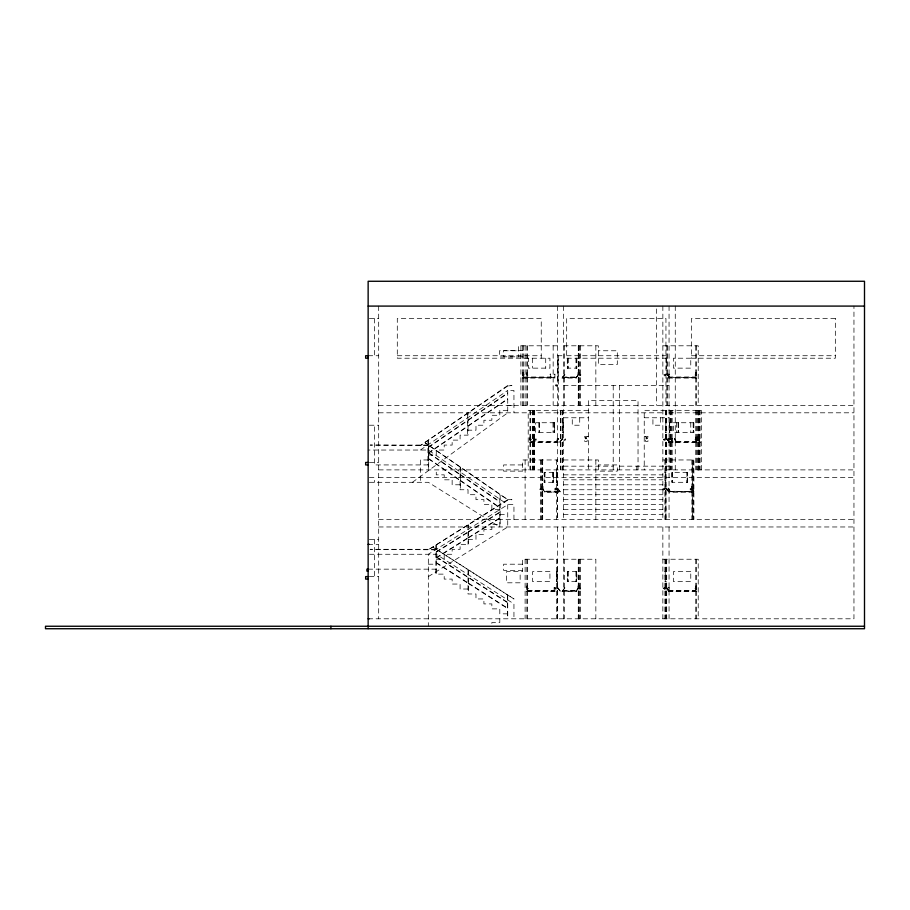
<?xml version="1.0" encoding="UTF-8"?>
<svg xmlns="http://www.w3.org/2000/svg" width="910" height="910" viewBox="0 0 910 910"><rect width="100%" height="100%" fill="white"/><g stroke="black" fill="none" stroke-linecap="round" stroke-linejoin="round"><path stroke-width="0.68" stroke-dasharray="4.55 3.41" d="M697.253 439.485C698.243 440.827 697.742 438.575 697.322 438.882C693.727 439.814 699.369 440.793 697.151 439.439M528.084 588.52C526.981 590.158 526.992 586.836 528.232 588.542C526.674 591.409 525.946 585.938 528.198 588.315M535.524 439.496C535.387 439.428 534.056 439.814 535.387 439.485M690.679 489.182C693.17 487.965 689.803 491.969 690.121 488.841C692.578 487.26 690.838 491.263 691.031 488.818M541.495 488.818C542.394 490.024 537.787 490.08 540.733 488.431C541.348 490.547 542.565 488.738 541.2 489.045L541.564 489.728M579.579 374.658C580.148 378.219 582.082 372.656 579.693 374.954C577.975 375.671 581.353 374.078 579.579 375.512M579.579 588.087C581.08 591.42 581.069 585.733 579.329 588.952C579.602 587.268 580.512 589.339 580.125 588.292M558.33 438.54L556.749 442.601L558.33 439.029L557.25 438.54L557.25 442.021M578.26 374.51L576.11 378.071L562.084 378.071L565.19 374.01L562.869 377.002M562.084 378.071L565.19 374.01M576.11 378.071L578.624 374.01L576.11 377.57L562.084 377.57M578.26 587.94L576.11 591.511L562.084 591.511L565.19 587.451L562.869 590.431M562.084 591.511L565.19 587.451M576.11 591.511L578.624 587.451L576.11 591.011L562.084 591.011M522.75 374.499C523.352 378.981 525.002 372.736 523.386 374.51M526.753 374.499C527.663 377.081 528.062 374.647 527.595 374.59M664.914 589.145L664.732 587.792L663.435 588.542L664.914 589.145L664.129 588.759C663.799 591.09 661.365 586.666 664.129 588.292L664.926 588.11M562.335 438.54L559.434 442.601L562.335 439.029M562.585 438.54L559.9 442.021L562.585 439.029M697.299 439.371L697.458 440.042M580.125 374.852L580.125 375.318M540.915 489.045L540.949 489.478M579.522 588.997L580.102 588.759M412.435 482.3L507.734 412.81L507.734 390.47L513.945 390.47L513.945 412.81M507.734 385.51L420.375 445.57L507.734 386.011L511.955 385.51L507.734 386.011M420.375 450.04L507.734 390.47M428.326 447.106L467.66 420.284M468.024 420.033L507.734 392.949M428.326 447.481L467.66 420.659M468.024 420.397L507.734 393.325M428.326 452.941L467.66 426.119M468.024 425.857L507.734 398.785M428.326 453.305L467.66 426.483M468.024 426.233L507.734 399.16M436.265 551.79L468.024 531.94M468.4 531.702L499.795 512.08M436.265 552.165L468.024 532.304M468.4 532.077L499.795 512.455M436.265 557.625L468.024 537.764M468.4 537.537L499.795 517.915M436.265 558.001L468.024 538.14M468.4 537.912L499.795 518.29M428.326 576.61L507.734 526.97L507.734 504.64L428.326 450.04L368.14 450.04M690.77 489.045L691.031 489.682M698.709 439.132L700.177 442.601L668.44 442.601L668.44 438.54L669.18 438.54L669.18 442.021L666.45 439.029M557.375 384.657L556.636 384.907L557.375 385.647M665.949 374.59L665.21 374.84L665.949 375.58M563.574 440.11L564.325 439.849C567.465 436.368 563.802 443.636 564.325 439.382L563.574 439.12M665.46 439.12L664.709 439.371L665.46 440.11M669.055 439.12L668.315 439.371L669.055 440.11M556.385 488.75L555.635 489.011L556.385 489.751M664.88 488.75L664.129 489.011L664.88 489.751M556.385 588.031L555.635 588.281L556.385 589.02M665.46 588.031L664.709 588.281L665.46 589.02M530.701 439.12C529.199 440.884 532.885 439.166 529.95 439.029M369.38 318.5L378.685 318.5M557.375 345.8L518.416 345.8L518.416 356.97L499.431 356.97L499.431 350.76L518.416 350.76M563.574 345.8L598.325 345.8L598.325 364.489L617.31 364.489L617.31 350.76L598.325 350.76M662.855 345.8L698.22 345.8L698.22 405.36M522.624 350.589L503.639 350.589L503.639 356.8L522.624 356.8M368.14 355.73L378.685 355.73M397.295 355.73L541.245 355.73M557.375 355.73L563.574 355.73M566.68 355.73L665.949 355.73M691.395 355.73L835.334 355.73M666.95 358.21L566.68 358.21L566.68 318.5L665.949 318.5L665.949 405.36M557.375 359.95L558.365 359.95M665.949 368.14L666.95 368.14M522.636 372.52L522.636 376.239M523.386 372.52L523.386 376.239M526.845 372.52L526.845 376.239M527.595 372.52L527.595 376.239M695.74 372.52L695.74 376.239M696.48 372.52L696.48 376.239M522.636 374.01L523.386 374.01M526.845 374.01L527.595 374.01M695.74 374.01L696.48 374.01M549.936 374.51L550.687 374.51M554.144 374.51L554.895 374.51M668.44 374.51L669.18 374.51M695.74 374.51C698.505 376.888 692.408 374.692 696.366 374.499M523.386 377.002L554.895 377.002M562.494 377.002L576.144 377.002M668.44 377.002L695.74 377.002M523.386 377.491L554.895 377.491L522.636 377.57M562.494 377.491L576.144 377.491M695.74 377.491L668.44 377.491L696.48 377.57M522.636 378.071L554.895 378.071L554.895 374.01L554.144 374.01L554.144 377.491M696.48 378.071L668.44 378.071L668.44 374.01L669.18 374.01L669.18 377.491M557.375 380.551L558.365 380.551M563.574 385.51L669.055 385.51M378.685 405.36L853.955 405.36M507.734 410.33L499.795 410.33L499.795 415.29L491.855 415.29L491.855 420.249L483.915 420.249L483.915 425.22L475.975 425.22L475.975 430.18L468.024 430.18M588.395 410.33L528.21 410.33L528.21 469.89M378.685 412.81L662.855 412.81M669.055 412.81L853.955 412.81M563.574 417.77L588.395 417.77M644.235 417.77L669.055 417.77M562.585 422.74L563.574 422.74M665.46 422.74L666.45 422.74M669.055 422.74L670.044 422.74M369.38 425.22L378.685 425.22M562.585 432.659L563.574 432.659M665.46 432.659L666.45 432.659M669.055 432.659L670.044 432.659M588.395 436.39L584.675 436.39L584.675 441.35L587.155 441.35L587.155 436.39M644.235 436.39L647.965 436.39L647.965 441.35L645.474 441.35L645.474 436.39M529.95 437.05L529.95 440.77M530.701 437.05L530.701 440.77M534.045 437.05L534.045 440.77M534.557 437.05L534.557 440.77M695.74 437.05L695.74 440.77M696.48 437.05L696.48 440.77M698.072 437.05L698.072 440.77M698.345 437.05L699.153 437.05L699.153 440.77L698.345 440.77M529.95 438.54L530.701 438.54M674.31 438.54L675.891 442.601L674.31 439.029L674.958 438.54L676.301 442.021L674.958 438.54M695.74 438.54L696.48 438.54M699.585 438.54L698.072 438.54L699.289 442.021L698.072 439.029L699.585 439.029M557.25 439.029L558.33 439.029M668.44 439.029L669.18 439.029M671.534 439.029L672.285 439.029M674.31 439.029L674.958 439.029M695.74 439.029C698.505 441.407 692.408 439.212 696.366 439.018M530.701 441.521L558.001 441.521M668.44 441.521L699.289 441.521M529.95 442.101L558.001 442.021M668.44 442.021L700.177 442.101L698.721 438.54M529.95 442.601L558.001 442.601L558.001 438.54M428.326 445.07L370.12 445.07L428.326 445.57M428.326 455L436.265 455L436.265 450.04L444.205 450.04L444.205 445.07L452.145 445.07L452.145 440.11L460.085 440.11L460.085 435.151L468.024 435.151L468.024 413.083M428.326 459.959L420.375 459.959L420.375 482.3M563.574 459.959L598.325 459.959L598.325 471.13L617.31 471.13L617.31 464.93L598.325 464.93M662.855 459.959L693.898 459.959L693.898 519.53M369.38 462.451L378.685 462.451M428.326 464.93L374.34 464.93L374.34 425.22M522.624 464.93L503.639 464.93L503.639 471.13L522.624 471.13L522.624 459.959L557.625 459.959L557.625 519.53M563.574 466.17L613.215 466.17M619.426 466.17L669.055 466.17M378.685 469.89L853.955 469.89M556.385 472.37L557.375 472.37M664.88 472.37L665.87 472.37M563.574 474.849L662.855 474.849M369.38 477.34L374.34 477.34L374.34 482.3M378.685 477.34L853.955 477.34M563.574 479.82L662.855 479.82M369.38 482.3L428.326 482.3L499.795 526.97L499.795 494.71M556.385 482.3L557.375 482.3M664.88 482.3L665.87 482.3M460.085 484.78L452.145 484.78L452.145 479.82L444.205 479.82L444.205 474.849L436.265 474.849L436.265 469.89M563.574 484.78L662.855 484.78M691.873 486.691L691.873 490.41M692.396 486.691L692.396 490.41M558.092 491.161L555.76 488.17L558.865 492.23L544.851 492.23L542.701 488.67M669.441 491.662L693.09 491.662L691.873 488.67L692.51 488.67L693.966 492.23L669.68 492.23L668.099 488.67L668.748 488.17L670.09 491.662L668.748 488.17M555.839 488.659C555.612 491.98 553.325 487.783 556.135 488.17M668.099 488.67L668.748 488.67M563.574 489.751L662.855 489.751M558.865 491.741L544.851 491.741L542.326 488.17L544.806 491.161L558.456 491.161M668.099 488.17L669.441 491.161L693.09 491.662M544.806 491.662L558.865 492.23M669.441 491.161L669.68 491.741L693.966 491.741L692.51 488.17L691.873 488.17L693.09 491.161M563.574 494.71L662.855 494.71M563.574 499.67L662.855 499.67M563.574 504.64L662.855 504.64M499.795 509.6L491.855 509.6L491.855 504.64L483.915 504.64L483.915 499.67L475.975 499.67L475.975 494.71L468.024 494.71L468.024 489.751L460.085 489.751L460.085 467.41M563.574 509.6L662.855 509.6M499.795 514.559L507.734 514.559M563.574 514.559L662.855 514.559M378.685 519.53L853.955 519.53M378.685 526.97L853.955 526.97M369.38 539.38L378.685 539.38M468.024 539.38L475.975 539.38L475.975 534.42L483.915 534.42L483.915 529.449L491.855 529.449L491.855 524.49L500.17 524.49L500.17 494.96M368.14 544.351L378.685 544.351M436.265 549.31L370.12 549.31L436.265 549.811M369.54 554.27L436.265 554.27L513.945 603.91L513.945 618.8M436.265 559.24L444.205 559.24L444.205 554.27L452.145 554.27L452.145 549.31L460.085 549.31L460.085 544.351L468.4 544.351L468.4 524.751M563.574 559.24L595.845 559.24L595.845 618.8M662.855 559.24L698.22 559.24L698.22 618.8M428.326 564.2L436.265 564.2M522.624 564.2L503.639 564.2L503.639 570.399L522.624 570.399M368.14 569.159L436.265 569.159M556.385 571.651L557.375 571.651M664.88 571.651L666.45 571.651M369.38 576.61L378.685 576.61M556.385 581.57L557.375 581.57M664.88 581.57L666.45 581.57M526.845 585.96L526.845 589.68M527.595 585.96L527.595 589.68M695.74 585.96L695.74 589.68M696.48 585.96L696.48 589.68M526.845 587.451L527.595 587.451M695.74 587.451L696.48 587.451M526.845 587.94L527.595 587.94M554.144 587.94L554.895 587.94M668.44 587.94L669.18 587.94M695.74 587.94L696.48 587.94M468.024 589.02L460.085 589.02L460.085 584.049L452.145 584.049L452.145 579.09L444.205 579.09L444.205 574.13L435.89 574.13L435.89 545.079M527.595 590.431L554.895 590.431M562.494 590.431L576.144 590.431M668.44 590.431L695.74 590.431M527.595 590.931L554.895 590.931M562.494 590.931L576.144 590.931M668.44 590.931L695.74 590.931M526.845 591.011L554.895 591.011M668.44 591.011L696.48 591.011M526.845 591.511L554.895 591.511L554.895 587.451L554.144 587.451L554.144 590.931M696.48 591.511L668.44 591.511L668.44 587.451L669.18 587.451L669.18 590.931L665.87 587.451M507.734 613.84L499.795 613.84L499.795 608.87L491.855 608.87L491.855 603.91L483.915 603.91L483.915 598.951L475.975 598.951L475.975 593.98L468.024 593.98L468.024 570.104M368.14 618.8L853.955 618.8L853.955 306.09M507.734 405.36L513.945 405.394M436.265 556.749L507.37 602.192M436.265 557.125L507.37 602.557M436.265 562.585L468.024 582.889M468.4 583.128L507.37 608.016M436.265 562.96L468.024 583.253M468.4 583.492L507.37 608.392M428.69 452.771L460.085 474.36M460.46 474.611L499.795 501.66M428.69 453.146L460.085 474.736M460.46 474.986L499.795 502.036M428.69 458.606L460.085 480.196M460.46 480.446L499.795 507.496M428.69 458.981L460.085 480.56M460.46 480.821L499.795 507.86M556.965 385.339C557.546 388.058 552.768 383.724 556.931 385.146M666.95 374.01L669.635 377.491L666.95 374.51M670.044 438.54L672.74 442.021L670.044 439.029M666.45 438.54L669.134 441.521M665.87 488.17L668.554 491.662L665.87 488.67M666.45 587.451L669.134 590.431M665.87 587.94L668.554 590.931M557.375 488.17L560.059 491.662L557.375 488.67M557.375 587.451L560.059 590.931L557.375 587.94M667.201 374.01L670.101 378.071L667.201 374.51M670.295 438.54L673.207 442.601L670.295 439.029M666.7 438.54L669.612 442.601L666.7 439.029M666.12 488.17L669.021 491.741M666.12 488.67L669.021 492.23M666.7 587.451L669.612 591.511L666.12 587.451M666.12 587.94L669.021 591.511M557.625 488.17L560.537 492.23L557.625 488.67M557.625 587.451L560.537 591.511L557.625 587.94M555.76 488.17L558.456 491.662M701.326 469.89L701.326 410.33L644.235 410.33L644.235 469.89M700.097 410.33L700.097 469.89M699.585 410.33L699.585 469.89M699.028 437.05L699.028 440.77M698.834 410.33L698.834 469.89M698.721 410.33L698.721 469.89M698.22 410.33L698.22 469.89M698.072 410.33L698.072 469.89M697.947 410.33L697.947 469.89M697.64 437.05L697.64 440.77M696.48 345.8L696.48 405.36M696.48 410.33L696.48 469.89M696.48 559.24L696.48 618.8M695.74 345.8L695.74 405.36M695.74 410.33L695.74 469.89M695.74 559.24L695.74 618.8M693.647 422.74L693.647 432.659M693.465 422.74L693.465 432.659M693.34 422.74L693.34 432.659M693.397 459.959L693.397 519.53M693.158 422.74L693.158 432.659M692.817 486.691L692.817 490.41M691.873 459.959L691.873 519.53M691.441 486.691L691.441 490.41M690.77 422.74L690.77 432.659M686.948 472.37L686.948 482.3M678.61 422.74L678.61 432.659M678.416 422.74L678.291 432.659M678.109 422.74L678.109 432.659M676.505 422.74L676.505 432.659M675.265 306.09L675.265 469.89M672.399 472.37L672.399 482.3M672.285 442.021L672.285 438.54L671.534 438.54L671.534 442.601M672.217 472.37L672.217 482.3M672.16 410.33L672.16 469.89M672.092 472.37L672.092 482.3M671.66 410.33L671.66 469.89M670.295 410.33L670.295 469.89M670.044 410.33L670.044 469.89M669.68 422.74L669.68 432.659M669.43 422.74L669.43 432.659M669.055 306.09L669.055 519.53M669.055 526.97L669.055 618.8M667.201 345.8L667.201 405.36M666.95 345.8L666.95 405.36M666.7 410.33L666.7 469.89M666.7 559.24L666.7 618.8M666.575 358.21L666.575 368.14M666.325 358.21L666.325 368.14M666.45 410.33L666.45 469.89M666.45 559.24L666.45 618.8M665.949 410.33L666.12 519.53M666.12 559.24L666.12 618.8M665.836 422.74L665.836 432.659M665.87 459.959L665.87 519.53M665.87 559.24L665.87 618.8M665.46 410.33L665.46 519.53M665.46 559.24L665.46 618.8M665.244 472.37L665.244 482.3M665.244 571.651L665.244 581.57M664.88 459.959L664.88 519.53M664.88 559.24L664.88 618.8M662.855 306.09L662.855 519.53M662.855 526.97L662.855 618.8M660.376 417.77L660.376 425.22L652.925 425.22L652.925 417.77M656.645 308.922L656.645 405.36M638.035 469.89L638.035 400.4L588.395 400.4L588.395 469.89M636.795 466.17L636.795 469.89M619.426 385.51L619.426 469.89M613.215 385.51L613.215 469.89M595.845 345.8L595.845 405.36M595.845 459.959L595.845 519.53M580.569 345.8L580.569 405.36M580.569 559.24L580.569 618.8M579.715 345.8L579.715 405.36M579.715 417.77L579.715 425.22L572.265 425.22L572.265 417.77M579.715 559.24L579.715 618.8M578.84 345.8L578.84 405.36M578.84 559.24L578.84 618.8M578.624 345.8L578.624 405.36M578.624 559.24L578.624 618.8M578.476 345.8L578.476 405.36M578.476 559.24L578.476 618.8M578.26 345.8L578.26 405.36M578.26 559.24L578.26 618.8M576.849 358.21L576.849 368.14L567.305 368.14L567.305 358.21M576.53 358.21L576.53 368.14M576.53 571.651L576.53 581.57M576.314 358.21L576.314 368.14M576.314 571.651L576.314 581.57M575.985 358.21L575.985 368.14M575.985 571.651L575.985 581.57M568.159 358.21L568.159 368.14M568.159 571.651L568.159 581.57M567.84 358.21L567.84 368.14M567.84 571.651L567.84 581.57M567.624 358.21L567.624 368.14M567.624 571.651L567.624 581.57M564.439 345.8L564.439 405.36M564.439 559.24L564.439 618.8M563.574 306.09L563.574 519.53M563.574 526.97L563.574 618.8M563.21 422.74L563.21 432.659M562.96 422.74L562.96 432.659M562.585 410.33L562.585 469.89M562.335 410.33L562.335 469.89M560.97 410.33L560.97 469.89M560.48 410.33L560.48 469.89M558.365 355.73L558.365 405.36M558.001 359.95L558.001 380.551M557.75 359.95L557.75 380.551M557.625 618.8L557.625 559.24L522.624 559.24L522.624 571.651L506.495 571.651L506.495 582.809L520.145 582.809L520.145 571.651M557.375 306.09L557.375 519.53M557.375 526.97L557.375 618.8M557 472.37L557 482.3M557 571.651L557 581.57M556.749 472.37L556.749 482.3M556.749 571.651L556.749 581.57M556.51 459.959L556.385 519.53M556.385 559.24L556.385 618.8M554.338 422.74L554.338 432.659M554.213 422.74L554.213 432.659M554.031 422.74L554.031 432.659M553.325 472.37L553.325 482.3M553.166 345.8L553.166 405.36M553.03 422.74L553.03 432.659M553.109 472.37L553.109 482.3M552.791 472.37L552.791 482.3M550.687 378.071L550.687 374.01L549.936 374.01L549.936 377.491M545.716 358.21L545.716 368.14M544.965 472.37L544.965 482.3M544.806 491.161L544.851 492.23M544.646 472.37L544.646 482.3M544.43 472.37L544.43 482.3M542.735 486.691L542.735 490.41M542.701 459.959L542.701 519.53M542.485 459.959L542.485 519.53M542.326 459.959L542.326 519.53M542.11 459.959L542.11 519.53M541.245 358.21L541.245 318.5L397.295 318.5L397.295 358.21L549.924 358.21L549.924 368.14L528.346 368.14L528.346 358.21M541.245 459.959L541.245 519.53M540.381 459.959L540.381 519.53M539.482 422.74L539.482 432.659M539.175 422.74L539.289 432.659M538.982 422.74L538.982 432.659M534.682 410.33L534.557 469.89M534.045 410.33L534.045 469.89M533.92 410.33L533.92 469.89M533.613 437.05L533.613 440.77M533.033 410.33L533.033 469.89M532.555 358.21L532.555 368.14M532.532 410.33L532.532 469.89M530.701 410.33L530.701 469.89M529.95 410.33L529.95 469.89M527.595 345.8L527.595 405.36M527.595 559.24L527.595 618.8M526.845 345.8L526.845 405.36M526.845 559.24L526.845 618.8M525.115 345.8L525.115 405.36M525.115 459.959L525.115 519.53M525.115 559.24L525.115 618.8M523.386 345.8L523.386 405.36M522.624 345.8L522.636 405.36M520.895 345.8L520.895 405.36M513.945 519.53L513.945 504.64L507.734 504.64L428.326 554.27L428.326 626.251M507.734 595.481L507.734 618.8M507.37 595.242L507.37 618.8M499.795 618.8L499.795 622.52L491.855 622.52L491.855 626.251M468.4 570.342L468.4 593.98M468.024 524.99L468.024 544.351M467.66 413.333L467.66 435.151M460.46 467.66L460.46 489.751M436.265 544.84L436.265 574.13M428.69 445.82L428.69 469.89M428.326 440.156L428.326 469.89M427.95 440.406L427.95 464.93M378.685 306.09L378.685 618.8M374.34 318.5L374.34 355.73M374.34 539.38L374.34 576.61M585.062 437.96C586.359 441.191 587.473 435.435 585.062 437.96M645.872 437.96C647.169 441.191 648.273 435.435 645.872 437.96M522.659 374.954L523.614 375.216L522.659 374.954M585.437 437.994L586.393 438.256L585.437 437.994M646.236 437.994L647.146 438.37L646.293 437.881M695.502 374.954L696.468 375.216L695.502 374.954M695.502 439.485L696.468 439.746L695.502 439.485M695.251 588.395L696.218 588.645L695.251 588.395M529.631 439.405C530.689 442.704 532.202 437.084 529.631 439.405M534.909 439.405C535.967 442.704 537.48 437.084 534.909 439.405M554.383 588.315C555.453 591.614 556.954 585.994 554.383 588.315M663.959 374.886C665.017 378.173 666.529 372.554 663.959 374.886M663.458 439.405C664.528 442.704 666.029 437.084 663.458 439.405M667.064 439.405C668.122 442.704 669.635 437.084 667.064 439.405M662.878 489.045C663.947 492.333 665.449 486.725 662.878 489.045M698.232 439.405C699.289 442.704 700.802 437.084 698.232 439.405M695.126 588.315C696.195 591.614 697.697 585.994 695.126 588.315M533.92 438.54L532.464 442.601L534.557 439.029L533.34 442.021L534.557 438.54L533.92 438.54M557.682 438.54L556.34 442.021L557.682 438.54M507.734 499.67L428.326 549.811L507.734 500.17L511.955 499.67L507.734 499.67L425.254 442.965L507.734 499.67M835.334 318.5L691.395 318.5L691.395 358.21L835.334 358.21L835.334 318.5M690.77 358.21L673.4 358.21L673.4 368.14L690.77 368.14L690.77 358.21M579.09 372.52L578.009 372.52L578.009 376.239L579.09 376.239L579.09 372.52M554.531 422.74L535.66 422.74L535.66 432.659L554.531 432.659L554.531 422.74M693.875 422.74L673.4 422.74L673.4 432.659L693.875 432.659L693.875 422.74M553.655 472.37L544.112 472.37L544.112 482.3L553.655 482.3L553.655 472.37M687.448 472.37L671.91 472.37L671.91 482.3L687.448 482.3L687.448 472.37M542.952 486.691L541.86 486.691L541.86 490.41L542.952 490.41L542.952 486.691M549.924 571.651L532.555 571.651L532.555 581.57L549.924 581.57L549.924 571.651M576.849 571.651L567.305 571.651L567.305 581.57L576.849 581.57L576.849 571.651M690.77 571.651L673.4 571.651L673.4 581.57L690.77 581.57L690.77 571.651M579.09 585.96L578.009 585.96L578.009 589.68L579.09 589.68L579.09 585.96M513.945 598.951L433.126 547.308L513.945 598.951M692.51 519.53L692.51 459.959L692.396 519.53M687.266 482.3L687.266 472.37L687.141 482.3"/><path stroke-width="1.36" d="M368.14 306.09L864.5 306.09M368.14 355.73L365.649 355.73L365.649 358.21L368.14 358.21M368.14 462.451L365.649 462.451L365.649 464.93L368.14 464.93M368.14 544.351L369.38 544.351M368.14 569.159L366.901 569.159L366.901 571.15L368.14 571.15M368.14 576.61L365.649 576.61L365.649 579.09L368.14 579.09M368.14 618.8L369.38 618.8M864.5 626.251L45.5 626.251L45.5 628.73L864.5 628.73L864.5 281.27L368.14 281.27L368.14 628.73M330.91 626.251L330.91 628.73"/></g></svg>
